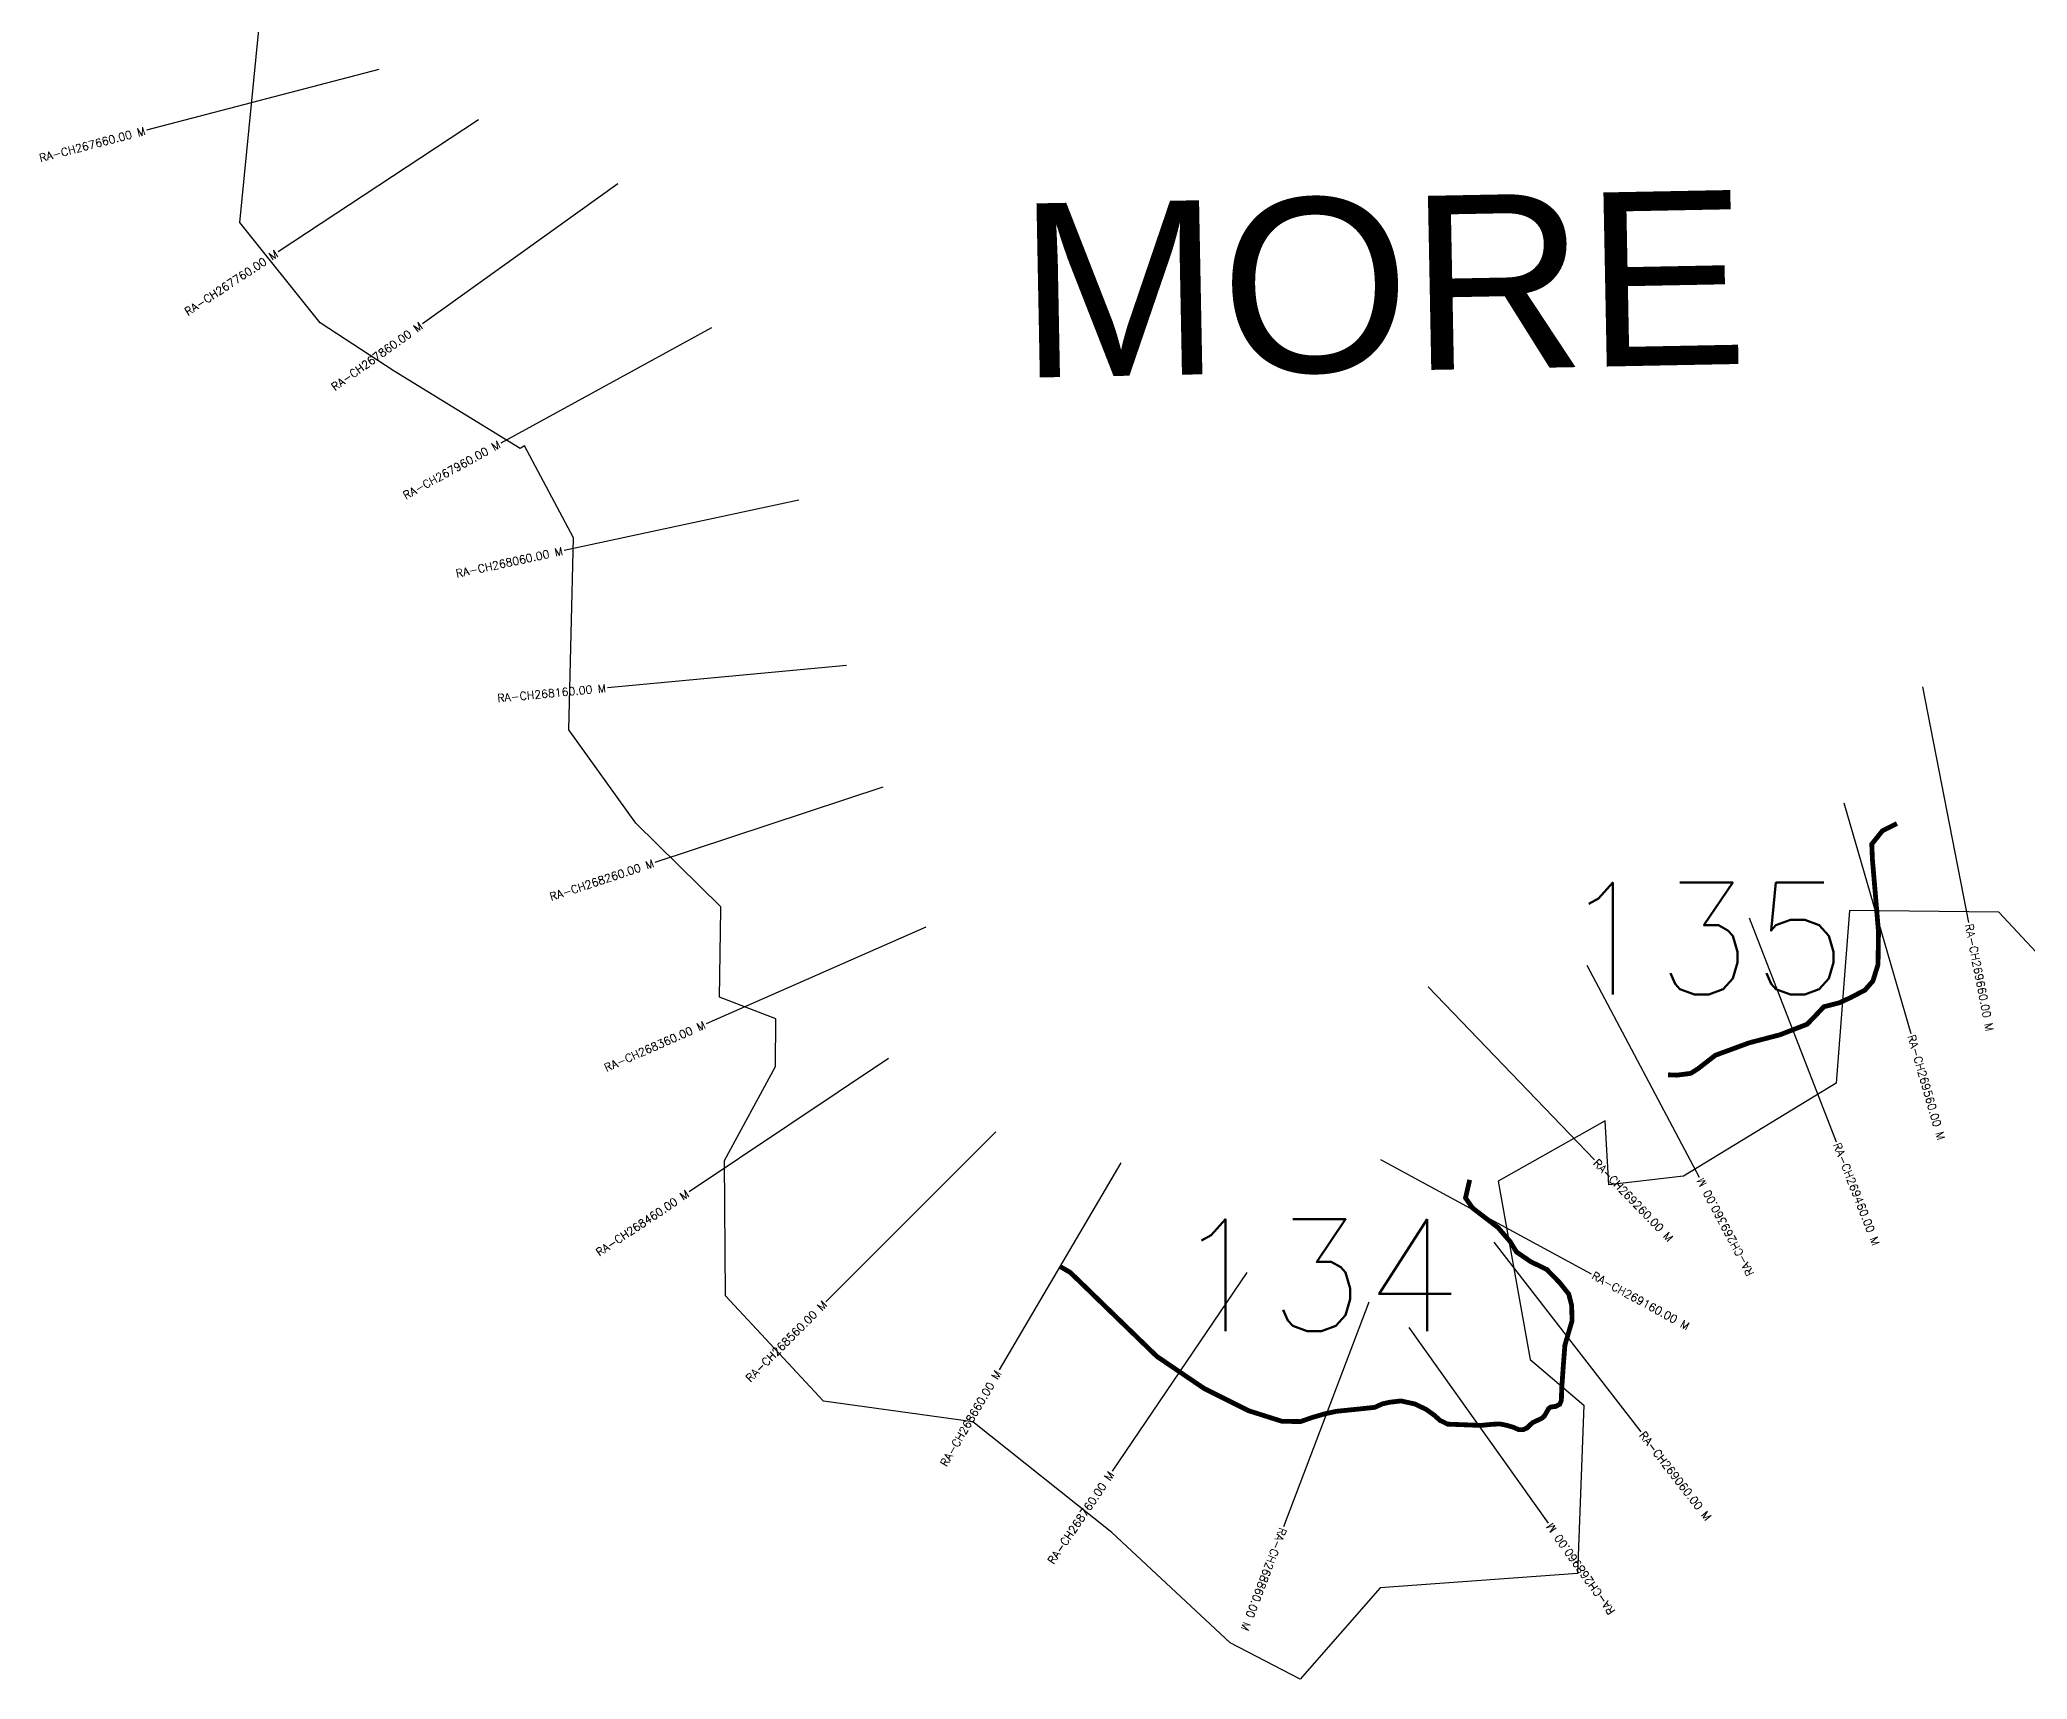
# Model space of a CAD drawing. Header units: metres. Extents: x 279427 to 281536, y 2029712 to 2031581.
# Drawn here: x 279496 to 280738, y 2029712 to 2030737 of the extents above; entities that cross this region are included whole.
import ezdxf
from ezdxf.enums import TextEntityAlignment as Align

# ---------------------------------------------------------------- set-up
doc = ezdxf.new("R2010")
doc.units = ezdxf.units.M
for name, color, linetype in [('CS', 134, 'Continuous'), ('CSMark', 6, 'Continuous'), ('NATURALLY PROTECTED', 3, 'Continuous'), ('VILLAGE NAME', 250, 'Continuous')]:
    doc.layers.add(name, color=color, linetype=linetype)
doc.styles.get("Standard").update_dxf_attribs({"font": 'simplex.shx'})

msp = doc.modelspace()

# ---------------------------------------------------------------- linework, layer by layer
at = {"color": 6, "flags": 128}
msp.add_lwpolyline([(280755.4, 2030154.2), (280720.5, 2030191.7), (280627.2, 2030192.7), (280618.9, 2030084.7), (280523.5, 2030026.6), (280476.8, 2030021.2), (280474.4, 2030061.2), (280407.5, 2030023.5), (280427.5, 2029912.2), (280461.1, 2029883.7), (280457.1, 2029778.6), (280333.9, 2029769.6), (280283.8, 2029712.5), (280240.2, 2029735.2), (280166.1, 2029804.1), (280079.2, 2029873.2), (279986, 2029886.1), (279924.6, 2029952), (279924.1, 2030036.4), (279955.9, 2030095.3), (279956.2, 2030124.9), (279921, 2030138.6), (279921.7, 2030193.3), (279921.7, 2030194.9), (279868.6, 2030247.3), (279826.8, 2030305.5), (279829.6, 2030425.4), (279799.1, 2030482.8), (279796.3, 2030481.3), (279717.7, 2030529.6), (279671.4, 2030559.8), (279621.2, 2030622.5), (279637.2, 2030785.2)], dxfattribs=at)
at = {"layer": 'CS'}
for p, q in [((279708, 2030717.9), (279562.8, 2030680)), ((279770.4, 2030686.5), (279645.1, 2030604)), ((279857.4, 2030646.5), (279735.4, 2030559.2)), ((279915.9, 2030556.7), (279784.3, 2030484.6)), ((279970.5, 2030449), (279823.8, 2030417.5)), ((280000.4, 2030345.7), (279851, 2030331.7)), ((280672.8, 2030332.4), (280701.6, 2030185.2)), ((280023.1, 2030269.6), (279880.6, 2030222.6)), ((280623.7, 2030259.9), (280665.5, 2030115.8)), ((280050, 2030182.2), (279912.7, 2030121.9)), ((280564.4, 2030188), (280618.8, 2030048.2)), ((280463, 2030158.5), (280533.2, 2030026)), ((280363.8, 2030145), (280467.7, 2030036.8)), ((280026.6, 2030100.2), (279901.9, 2030016.9)), ((280093.6, 2030054.3), (279987.5, 2029948.3)), ((280171.7, 2030035), (280095.8, 2029905.7)), ((280334, 2030037.2), (280465.8, 2029965.6)), ((280404.8, 2029985.5), (280496.8, 2029867)), ((280250.6, 2029966.6), (280166.4, 2029842.4)), ((280326.8, 2029948), (280273.5, 2029807.7)), ((280351.8, 2029932.1), (280438.9, 2029809.9))]:
    msp.add_line(p, q, dxfattribs=at)
at = {"layer": 'NATURALLY PROTECTED', "const_width": 3, "flags": 128}
for points in [[(280513.8, 2030090), (280519.3, 2030089.8), (280527.9, 2030090.9), (280532.5, 2030093.8), (280543.3, 2030102.2), (280564.5, 2030110), (280583.7, 2030115), (280600.7, 2030121.6), (280606.5, 2030127.6), (280611.1, 2030132.5), (280620.8, 2030135), (280628, 2030138.3), (280636.8, 2030142.9), (280641.8, 2030148.6), (280645, 2030158.9), (280645.3, 2030179.1), (280643.4, 2030202.1), (280641.5, 2030224.4), (280641.1, 2030234.1), (280647.8, 2030242.5), (280656.8, 2030247)], [(280133.4, 2029970.5), (280140.1, 2029966.6), (280147.8, 2029959.2), (280165.9, 2029941.6), (280194.3, 2029914.1), (280223.8, 2029894.1), (280251.6, 2029880.2), (280272.4, 2029873.6), (280284.1, 2029873.4), (280291.5, 2029876), (280299.1, 2029878.2), (280306.4, 2029879.8), (280321, 2029881.3), (280330.5, 2029882.3), (280335.3, 2029884.5), (280339.9, 2029885.5), (280346.8, 2029886.3), (280355.5, 2029884.4), (280362.6, 2029881), (280367.5, 2029877.5), (280371.3, 2029874.1), (280376.1, 2029871.8), (280389.2, 2029871.3), (280396.9, 2029871), (280402.7, 2029871.6), (280405.4, 2029871.8), (280408.9, 2029871.9), (280413.6, 2029870.9), (280417.2, 2029869.8), (280420.6, 2029868.3), (280423.1, 2029868.3), (280425.6, 2029869.4), (280427, 2029870.8), (280429, 2029872.7), (280431.6, 2029873.9), (280435.1, 2029875.6), (280436.5, 2029876.9), (280437.8, 2029879.1), (280439.1, 2029881.5), (280440.5, 2029882.5), (280443.6, 2029882.9), (280446.1, 2029884.2), (280447.1, 2029886.7), (280447.3, 2029893.8), (280448.5, 2029910.8), (280449.3, 2029921.1), (280451.7, 2029929.3), (280453.8, 2029936.4), (280453.5, 2029946.1), (280451.7, 2029953.1), (280446.1, 2029960.1), (280438, 2029968.4), (280427.9, 2029973.3), (280419, 2029979.4), (280415.2, 2029985.7), (280407.5, 2029994.6), (280391.6, 2030006.8), (280387.2, 2030013.1), (280389.8, 2030024.4)]]:
    msp.add_lwpolyline(points, dxfattribs=at)

# ---------------------------------------------------------------- texts
at = {"char_height": 70, "attachment_point": 1}
for s, insert in [('135', (280446.2, 2030210.1)), ('134', (280204.2, 2029999.8))]:
    msp.add_mtext_dynamic_manual_height_columns(s, width=95.172, gutter_width=1, heights=[0], dxfattribs=dict(at, insert=insert))
at = {"layer": 'CSMark'}
for s, rotation, p in [('RA-CH267660.00 M', 14.6275, (279561.9, 2030679.7)), ('RA-CH267760.00 M', 33.3703, (279644.3, 2030603.5)), ('RA-CH267860.00 M', 35.5735, (279734.6, 2030558.6)), ('RA-CH267960.00 M', 28.7289, (279783.5, 2030484.2)), ('RA-CH268060.00 M', 12.1348, (279822.9, 2030417.3)), ('RA-CH268160.00 M', 5.3672, (279850, 2030331.6)), ('RA-CH268260.00 M', 18.2691, (279879.7, 2030222.3)), ('RA-CH268360.00 M', 23.7051, (279911.7, 2030121.5)), ('RA-CH268460.00 M', 33.7571, (279901.1, 2030016.3)), ('RA-CH269360.00 M', 117.8891, (280533.6, 2030025.1)), ('RA-CH268560.00 M', 44.9828, (279986.8, 2029947.6)), ('RA-CH268660.00 M', 59.5736, (280095.2, 2029904.8)), ('RA-CH268760.00 M', 55.873, (280165.9, 2029841.6)), ('RA-CH268960.00 M', 125.4699, (280439.4, 2029809.1))]:
    msp.add_text(s, height=5, rotation=rotation, dxfattribs=at).set_placement(p, align=Align.MIDDLE_RIGHT)
for s, rotation, p in [('RA-CH269660.00 M', 281.0601, (280701.8, 2030184.2)), ('RA-CH269560.00 M', 286.1473, (280665.7, 2030114.9)), ('RA-CH269460.00 M', 291.29, (280619.2, 2030047.3)), ('RA-CH269260.00 M', 313.8653, (280468.4, 2030036.1)), ('RA-CH269160.00 M', 331.4697, (280466.7, 2029965.1)), ('RA-CH269060.00 M', 307.8182, (280497.4, 2029866.3)), ('RA-CH268860.00 M', 249.2142, (280273.2, 2029806.8))]:
    msp.add_text(s, height=5, rotation=rotation, dxfattribs=at).set_placement(p, align=Align.MIDDLE_LEFT)
at = {"layer": 'VILLAGE NAME', "insert": (280106.6, 2030634.1), "char_height": 108.748, "attachment_point": 1, "rotation": 1.1028}
msp.add_mtext_dynamic_manual_height_columns('{\\fArial|b0|i0|c0|p34;MORE}', width=726.929, gutter_width=543.7, heights=[0], dxfattribs=at)

doc.saveas('drawing.dxf')
